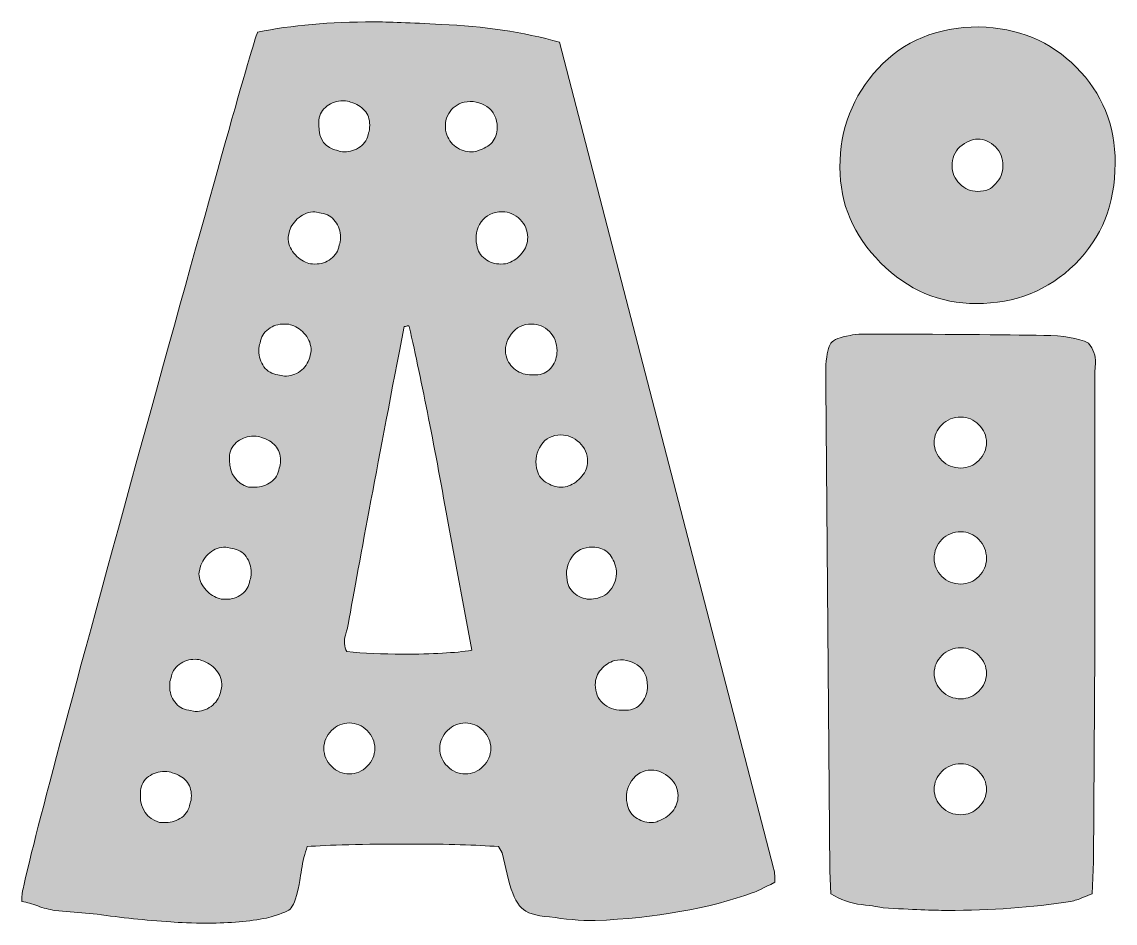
# Model space of a CAD drawing. Header units: inches. Extents: x 111 to 968, y -1008 to -73.
# Drawn here: x 478 to 735.3, y -1000.1 to -788.1 of the extents above; entities that cross this region are included whole.
import ezdxf

# ---------------------------------------------------------------- set-up
doc = ezdxf.new("R2010")
doc.units = ezdxf.units.IN
doc.header["$MEASUREMENT"] = 0
doc.layers.add('Layer 1', color=7, linetype='Continuous')

# ---------------------------------------------------------------- blocks, each defined once
blk = doc.blocks.new('block 2')
at = {"layer": 'Layer 1', "true_color": 0xffffff}
h = blk.add_hatch(color=7, dxfattribs=at)
h.dxf.hatch_style = 2
edge = h.paths.add_edge_path()
edge.add_spline(control_points=[(604.52, -792.91), (595.92, -790.51), (586.62, -789.11), (576.63, -788.71), (569.43, -788.31), (564.13, -788.11), (560.73, -788.11), (550.54, -788.11), (541.44, -788.91), (533.44, -790.51), (532.24, -793.51), (523.29, -825.25), (506.6, -885.73), (489.91, -946.21), (480.46, -981.65), (478.26, -992.04), (478.06, -992.64), (477.96, -993.64), (477.96, -995.04), (479.16, -995.24), (480.41, -995.59), (481.71, -996.09), (483.01, -996.59), (484.36, -996.94), (485.76, -997.14), (485.76, -997.14), (495.66, -998.04), (495.66, -998.04), (501.25, -998.84), (507.05, -999.44), (513.05, -999.84), (515.05, -1000.04), (517.95, -1000.14), (521.75, -1000.14), (526.94, -1000.14), (531.54, -999.74), (535.54, -998.94), (538.54, -998.14), (540.39, -997.44), (541.09, -996.84), (541.79, -996.24), (542.44, -994.54), (543.04, -991.74), (543.24, -990.94), (543.49, -989.54), (543.79, -987.54), (544.09, -985.55), (544.54, -983.75), (545.14, -982.14), (549.94, -981.75), (558.13, -981.54), (569.73, -981.54), (578.13, -981.54), (584.92, -981.75), (590.13, -982.14), (590.13, -982.14), (591.02, -983.64), (591.02, -983.64), (591.02, -983.64), (592.52, -989.94), (592.52, -989.94), (593.32, -993.14), (594.32, -995.34), (595.52, -996.54), (596.72, -997.74), (598.92, -998.44), (602.12, -998.64), (605.72, -999.24), (609.32, -999.54), (612.92, -999.54), (627.11, -998.94), (639.51, -996.74), (650.11, -992.94), (650.7, -992.74), (652.4, -991.94), (655.2, -990.54), (655.2, -988.94), (655.1, -987.84), (654.9, -987.24), (654.9, -987.24), (604.52, -792.91), (604.52, -792.91)], knot_values=[0, 0, 0, 0, 1, 1, 1, 2, 2, 2, 3, 3, 3, 4, 4, 4, 5, 5, 5, 6, 6, 6, 7, 7, 7, 8, 8, 8, 9, 9, 9, 10, 10, 10, 11, 11, 11, 12, 12, 12, 13, 13, 13, 14, 14, 14, 15, 15, 15, 16, 16, 16, 17, 17, 17, 18, 18, 18, 19, 19, 19, 20, 20, 20, 21, 21, 21, 22, 22, 22, 23, 23, 23, 24, 24, 24, 25, 25, 25, 26, 26, 26, 27, 27, 27, 27], degree=3, periodic=1)
edge = h.paths.add_edge_path()
edge.add_spline(control_points=[(578.43, -809.7), (579.23, -808.31), (580.43, -807.41), (582.03, -807), (584.02, -806.6), (585.82, -806.96), (587.43, -808.05), (589.02, -809.15), (589.83, -810.8), (589.83, -813), (589.83, -814.4), (589.42, -815.55), (588.63, -816.45), (587.82, -817.35), (586.72, -818), (585.33, -818.4), (584.92, -818.6), (584.43, -818.7), (583.83, -818.7), (582.43, -818.7), (581.17, -818.3), (580.08, -817.5), (578.98, -816.7), (578.23, -815.6), (577.83, -814.2), (577.43, -812.6), (577.63, -811.1), (578.43, -809.7)], knot_values=[0, 0, 0, 0, 1, 1, 1, 2, 2, 2, 3, 3, 3, 4, 4, 4, 5, 5, 5, 6, 6, 6, 7, 7, 7, 8, 8, 8, 9, 9, 9, 9], degree=3, periodic=1)
edge = h.paths.add_edge_path()
edge.add_spline(control_points=[(547.84, -811.2), (548.04, -809.81), (548.69, -808.7), (549.79, -807.9), (550.88, -807.11), (552.14, -806.7), (553.54, -806.7), (554.33, -806.7), (554.93, -806.81), (555.34, -807), (556.73, -807.41), (557.83, -808.05), (558.64, -808.95), (559.43, -809.85), (559.83, -811), (559.83, -812.4), (559.83, -813.2), (559.73, -813.8), (559.54, -814.2), (559.33, -815.6), (558.68, -816.7), (557.59, -817.5), (556.48, -818.3), (555.23, -818.7), (553.84, -818.7), (553.24, -818.7), (552.74, -818.6), (552.34, -818.4), (549.34, -817.8), (547.84, -815.8), (547.84, -812.4), (547.84, -812.4), (547.84, -811.2), (547.84, -811.2)], knot_values=[0, 0, 0, 0, 1, 1, 1, 2, 2, 2, 3, 3, 3, 4, 4, 4, 5, 5, 5, 6, 6, 6, 7, 7, 7, 8, 8, 8, 9, 9, 9, 10, 10, 10, 11, 11, 11, 11], degree=3, periodic=1)
edge = h.paths.add_edge_path()
edge.add_spline(control_points=[(517.55, -971.95), (517.35, -973.35), (516.7, -974.45), (515.6, -975.25), (514.5, -976.05), (513.25, -976.45), (511.85, -976.45), (511.85, -976.45), (510.35, -976.45), (510.35, -976.45), (507.35, -975.45), (505.85, -973.35), (505.85, -970.15), (505.85, -970.15), (505.85, -968.95), (505.85, -968.95), (506.05, -967.55), (506.7, -966.45), (507.8, -965.65), (508.9, -964.85), (510.15, -964.45), (511.55, -964.45), (512.35, -964.45), (512.95, -964.55), (513.35, -964.75), (514.75, -965.15), (515.85, -965.8), (516.65, -966.7), (517.45, -967.6), (517.85, -968.75), (517.85, -970.15), (517.85, -970.95), (517.75, -971.55), (517.55, -971.95)], knot_values=[0, 0, 0, 0, 1, 1, 1, 2, 2, 2, 3, 3, 3, 4, 4, 4, 5, 5, 5, 6, 6, 6, 7, 7, 7, 8, 8, 8, 9, 9, 9, 10, 10, 10, 11, 11, 11, 11], degree=3, periodic=1)
edge = h.paths.add_edge_path()
edge.add_spline(control_points=[(524.75, -945.86), (524.34, -947.26), (523.59, -948.36), (522.5, -949.16), (521.4, -949.96), (520.15, -950.36), (518.75, -950.36), (518.75, -950.36), (517.25, -950.06), (517.25, -950.06), (515.85, -949.86), (514.75, -949.21), (513.95, -948.11), (513.15, -947.01), (512.75, -945.76), (512.75, -944.36), (512.75, -943.56), (512.85, -942.96), (513.05, -942.56), (513.25, -941.16), (513.9, -940.06), (515, -939.26), (516.1, -938.46), (517.35, -938.06), (518.75, -938.06), (519.35, -938.06), (519.85, -938.16), (520.25, -938.36), (521.64, -938.76), (522.8, -939.51), (523.7, -940.61), (524.6, -941.71), (525.05, -942.96), (525.05, -944.36), (525.05, -944.36), (524.75, -945.86), (524.75, -945.86)], knot_values=[0, 0, 0, 0, 1, 1, 1, 2, 2, 2, 3, 3, 3, 4, 4, 4, 5, 5, 5, 6, 6, 6, 7, 7, 7, 8, 8, 8, 9, 9, 9, 10, 10, 10, 11, 11, 11, 12, 12, 12, 12], degree=3, periodic=1)
edge = h.paths.add_edge_path()
edge.add_spline(control_points=[(531.64, -919.47), (531.44, -920.87), (530.79, -921.97), (529.7, -922.76), (528.59, -923.57), (527.34, -923.96), (525.95, -923.96), (525.14, -923.96), (524.55, -923.87), (524.15, -923.66), (522.95, -923.27), (521.9, -922.52), (521, -921.41), (520.1, -920.32), (519.65, -919.17), (519.65, -917.97), (519.65, -917.97), (519.95, -916.47), (519.95, -916.47), (520.35, -915.07), (521.1, -913.92), (522.2, -913.02), (523.29, -912.12), (524.55, -911.67), (525.95, -911.67), (525.95, -911.67), (527.45, -911.97), (527.45, -911.97), (528.84, -912.17), (529.94, -912.82), (530.75, -913.92), (531.54, -915.02), (531.94, -916.27), (531.94, -917.67), (531.94, -918.47), (531.84, -919.07), (531.64, -919.47)], knot_values=[0, 0, 0, 0, 1, 1, 1, 2, 2, 2, 3, 3, 3, 4, 4, 4, 5, 5, 5, 6, 6, 6, 7, 7, 7, 8, 8, 8, 9, 9, 9, 10, 10, 10, 11, 11, 11, 12, 12, 12, 12], degree=3, periodic=1)
edge = h.paths.add_edge_path()
edge.add_spline(control_points=[(538.54, -893.07), (538.34, -894.48), (537.69, -895.58), (536.59, -896.37), (535.49, -897.17), (534.24, -897.57), (532.84, -897.57), (532.84, -897.57), (531.34, -897.57), (531.34, -897.57), (528.35, -896.57), (526.85, -894.48), (526.85, -891.27), (526.85, -891.27), (526.85, -890.08), (526.85, -890.08), (527.04, -888.68), (527.69, -887.58), (528.8, -886.78), (529.89, -885.98), (531.14, -885.58), (532.54, -885.58), (533.34, -885.58), (533.94, -885.68), (534.34, -885.88), (535.74, -886.28), (536.84, -886.93), (537.64, -887.83), (538.44, -888.73), (538.84, -889.88), (538.84, -891.27), (538.84, -892.08), (538.74, -892.68), (538.54, -893.07)], knot_values=[0, 0, 0, 0, 1, 1, 1, 2, 2, 2, 3, 3, 3, 4, 4, 4, 5, 5, 5, 6, 6, 6, 7, 7, 7, 8, 8, 8, 9, 9, 9, 10, 10, 10, 11, 11, 11, 11], degree=3, periodic=1)
edge = h.paths.add_edge_path()
edge.add_spline(control_points=[(545.74, -866.98), (545.34, -868.38), (544.59, -869.49), (543.49, -870.28), (542.39, -871.08), (541.14, -871.48), (539.74, -871.48), (539.74, -871.48), (538.24, -871.18), (538.24, -871.18), (536.84, -870.98), (535.74, -870.33), (534.94, -869.23), (534.14, -868.14), (533.74, -866.88), (533.74, -865.48), (533.74, -864.69), (533.84, -864.09), (534.04, -863.68), (534.24, -862.29), (534.89, -861.19), (535.99, -860.38), (537.09, -859.59), (538.34, -859.19), (539.74, -859.19), (540.54, -859.19), (541.14, -859.29), (541.54, -859.49), (542.74, -859.89), (543.79, -860.64), (544.69, -861.73), (545.59, -862.84), (546.04, -864.09), (546.04, -865.48), (546.04, -865.48), (545.74, -866.98), (545.74, -866.98)], knot_values=[0, 0, 0, 0, 1, 1, 1, 2, 2, 2, 3, 3, 3, 4, 4, 4, 5, 5, 5, 6, 6, 6, 7, 7, 7, 8, 8, 8, 9, 9, 9, 10, 10, 10, 11, 11, 11, 12, 12, 12, 12], degree=3, periodic=1)
edge = h.paths.add_edge_path()
edge.add_spline(control_points=[(545.14, -844.79), (543.94, -844.39), (542.89, -843.64), (541.99, -842.54), (541.09, -841.44), (540.64, -840.19), (540.64, -838.79), (540.64, -838.79), (540.94, -837.29), (540.94, -837.29), (541.34, -836.09), (542.09, -835.04), (543.19, -834.14), (544.29, -833.24), (545.54, -832.79), (546.94, -832.79), (546.94, -832.79), (548.44, -833.09), (548.44, -833.09), (549.84, -833.3), (550.94, -833.95), (551.74, -835.04), (552.53, -836.14), (552.94, -837.4), (552.94, -838.79), (552.94, -839.59), (552.83, -840.19), (552.64, -840.59), (552.44, -841.99), (551.78, -843.09), (550.69, -843.89), (549.59, -844.69), (548.34, -845.09), (546.94, -845.09), (546.14, -845.09), (545.54, -844.99), (545.14, -844.79)], knot_values=[0, 0, 0, 0, 1, 1, 1, 2, 2, 2, 3, 3, 3, 4, 4, 4, 5, 5, 5, 6, 6, 6, 7, 7, 7, 8, 8, 8, 9, 9, 9, 10, 10, 10, 11, 11, 11, 12, 12, 12, 12], degree=3, periodic=1)
edge = h.paths.add_edge_path()
edge.add_spline(control_points=[(559.24, -963.25), (558.04, -964.45), (556.63, -965.05), (555.04, -965.05), (553.43, -965.05), (552.04, -964.45), (550.84, -963.25), (549.64, -962.05), (549.04, -960.65), (549.04, -959.05), (549.04, -957.45), (549.64, -956.05), (550.84, -954.85), (552.04, -953.65), (553.43, -953.05), (555.04, -953.05), (556.63, -953.05), (558.04, -953.65), (559.24, -954.85), (560.43, -956.05), (561.03, -957.45), (561.03, -959.05), (561.03, -960.65), (560.43, -962.05), (559.24, -963.25)], knot_values=[0, 0, 0, 0, 1, 1, 1, 2, 2, 2, 3, 3, 3, 4, 4, 4, 5, 5, 5, 6, 6, 6, 7, 7, 7, 8, 8, 8, 8], degree=3, periodic=1)
edge = h.paths.add_edge_path()
edge.add_spline(control_points=[(567.63, -936.86), (562.83, -936.86), (558.43, -936.66), (554.44, -936.26), (553.84, -935.06), (553.73, -933.76), (554.14, -932.36), (554.54, -930.96), (554.74, -930.16), (554.74, -929.96), (557.53, -914.37), (561.93, -890.98), (567.93, -859.79), (568.13, -859.79), (568.38, -859.74), (568.68, -859.64), (568.98, -859.54), (569.13, -859.59), (569.13, -859.79), (572.13, -872.98), (575.23, -888.68), (578.43, -906.87), (578.43, -906.87), (583.83, -935.96), (583.83, -935.96), (580.03, -936.56), (574.63, -936.86), (567.63, -936.86)], knot_values=[0, 0, 0, 0, 1, 1, 1, 2, 2, 2, 3, 3, 3, 4, 4, 4, 5, 5, 5, 6, 6, 6, 7, 7, 7, 8, 8, 8, 9, 9, 9, 9], degree=3, periodic=1)
edge = h.paths.add_edge_path()
edge.add_spline(control_points=[(586.53, -963.25), (585.33, -964.45), (583.93, -965.05), (582.33, -965.05), (580.72, -965.05), (579.33, -964.45), (578.13, -963.25), (576.93, -962.05), (576.33, -960.65), (576.33, -959.05), (576.33, -957.45), (576.93, -956.05), (578.13, -954.85), (579.33, -953.65), (580.72, -953.05), (582.33, -953.05), (583.93, -953.05), (585.33, -953.65), (586.53, -954.85), (587.73, -956.05), (588.33, -957.45), (588.33, -959.05), (588.33, -960.65), (587.73, -962.05), (586.53, -963.25)], knot_values=[0, 0, 0, 0, 1, 1, 1, 2, 2, 2, 3, 3, 3, 4, 4, 4, 5, 5, 5, 6, 6, 6, 7, 7, 7, 8, 8, 8, 8], degree=3, periodic=1)
edge = h.paths.add_edge_path()
edge.add_spline(control_points=[(590.73, -845.09), (589.32, -845.09), (588.07, -844.69), (586.98, -843.89), (585.87, -843.09), (585.22, -841.99), (585.03, -840.59), (584.62, -838.6), (584.97, -836.8), (586.08, -835.19), (587.17, -833.6), (588.82, -832.79), (591.02, -832.79), (592.62, -832.79), (594.02, -833.39), (595.22, -834.59), (596.42, -835.79), (597.02, -837.19), (597.02, -838.79), (597.02, -840.19), (596.57, -841.44), (595.67, -842.54), (594.77, -843.64), (593.72, -844.39), (592.52, -844.79), (592.12, -844.99), (591.52, -845.09), (590.73, -845.09)], knot_values=[0, 0, 0, 0, 1, 1, 1, 2, 2, 2, 3, 3, 3, 4, 4, 4, 5, 5, 5, 6, 6, 6, 7, 7, 7, 8, 8, 8, 9, 9, 9, 9], degree=3, periodic=1)
edge = h.paths.add_edge_path()
edge.add_spline(control_points=[(594.17, -869.98), (593.07, -869.19), (592.32, -868.08), (591.92, -866.68), (591.52, -864.88), (591.92, -863.19), (593.12, -861.58), (594.32, -859.99), (595.92, -859.19), (597.92, -859.19), (599.52, -859.19), (600.92, -859.79), (602.12, -860.98), (603.32, -862.18), (603.92, -863.68), (603.92, -865.48), (603.92, -866.88), (603.52, -868.14), (602.72, -869.23), (601.92, -870.33), (600.82, -870.98), (599.42, -871.18), (599.42, -871.18), (597.92, -871.18), (597.92, -871.18), (596.52, -871.18), (595.27, -870.78), (594.17, -869.98)], knot_values=[0, 0, 0, 0, 1, 1, 1, 2, 2, 2, 3, 3, 3, 4, 4, 4, 5, 5, 5, 6, 6, 6, 7, 7, 7, 8, 8, 8, 9, 9, 9, 9], degree=3, periodic=1)
edge = h.paths.add_edge_path()
edge.add_spline(control_points=[(601.22, -896.37), (600.02, -895.58), (599.32, -894.48), (599.12, -893.07), (598.72, -891.08), (599.07, -889.28), (600.17, -887.68), (601.27, -886.08), (602.82, -885.28), (604.82, -885.28), (606.42, -885.28), (607.87, -885.88), (609.17, -887.08), (610.47, -888.28), (611.12, -889.78), (611.12, -891.57), (611.12, -892.77), (610.67, -893.93), (609.77, -895.02), (608.87, -896.12), (607.82, -896.87), (606.62, -897.27), (606.22, -897.47), (605.62, -897.57), (604.82, -897.57), (603.62, -897.57), (602.42, -897.17), (601.22, -896.37)], knot_values=[0, 0, 0, 0, 1, 1, 1, 2, 2, 2, 3, 3, 3, 4, 4, 4, 5, 5, 5, 6, 6, 6, 7, 7, 7, 8, 8, 8, 9, 9, 9, 9], degree=3, periodic=1)
edge = h.paths.add_edge_path()
edge.add_spline(control_points=[(612.02, -923.96), (610.62, -923.96), (609.37, -923.57), (608.27, -922.76), (607.17, -921.97), (606.52, -920.87), (606.32, -919.47), (605.92, -917.47), (606.27, -915.67), (607.37, -914.07), (608.47, -912.47), (610.12, -911.67), (612.32, -911.67), (613.71, -911.67), (614.87, -912.07), (615.77, -912.87), (616.67, -913.67), (617.31, -914.77), (617.72, -916.17), (618.11, -917.77), (617.91, -919.32), (617.12, -920.81), (616.31, -922.31), (615.12, -923.27), (613.52, -923.66), (613.52, -923.66), (612.02, -923.96), (612.02, -923.96)], knot_values=[0, 0, 0, 0, 1, 1, 1, 2, 2, 2, 3, 3, 3, 4, 4, 4, 5, 5, 5, 6, 6, 6, 7, 7, 7, 8, 8, 8, 9, 9, 9, 9], degree=3, periodic=1)
edge = h.paths.add_edge_path()
edge.add_spline(control_points=[(614.72, -948.41), (613.52, -947.31), (612.92, -945.86), (612.92, -944.06), (612.92, -942.66), (613.37, -941.46), (614.27, -940.46), (615.17, -939.46), (616.22, -938.76), (617.42, -938.36), (619.41, -937.96), (621.21, -938.31), (622.81, -939.41), (624.41, -940.51), (625.21, -942.16), (625.21, -944.36), (625.21, -945.76), (624.81, -947.01), (624.01, -948.11), (623.21, -949.21), (622.11, -949.86), (620.71, -950.06), (620.71, -950.06), (619.21, -950.06), (619.21, -950.06), (617.42, -950.06), (615.92, -949.51), (614.72, -948.41)], knot_values=[0, 0, 0, 0, 1, 1, 1, 2, 2, 2, 3, 3, 3, 4, 4, 4, 5, 5, 5, 6, 6, 6, 7, 7, 7, 8, 8, 8, 9, 9, 9, 9], degree=3, periodic=1)
edge = h.paths.add_edge_path()
edge.add_spline(control_points=[(631.06, -973.9), (630.16, -975), (629.01, -975.75), (627.61, -976.15), (627.41, -976.35), (626.91, -976.45), (626.11, -976.45), (624.71, -976.45), (623.46, -976.05), (622.36, -975.25), (621.26, -974.45), (620.61, -973.35), (620.41, -971.95), (620.01, -970.15), (620.36, -968.4), (621.46, -966.7), (622.56, -965), (624.11, -964.15), (626.11, -964.15), (627.71, -964.15), (629.16, -964.75), (630.46, -965.95), (631.76, -967.15), (632.41, -968.55), (632.41, -970.15), (632.41, -971.55), (631.96, -972.8), (631.06, -973.9)], knot_values=[0, 0, 0, 0, 1, 1, 1, 2, 2, 2, 3, 3, 3, 4, 4, 4, 5, 5, 5, 6, 6, 6, 7, 7, 7, 8, 8, 8, 9, 9, 9, 9], degree=3, periodic=1)
h = blk.add_hatch(color=7, dxfattribs=at)
h.dxf.hatch_style = 2
edge = h.paths.add_edge_path()
edge.add_spline(control_points=[(703.19, -789.31), (693.39, -789.31), (685.49, -792.56), (679.49, -799.06), (673.5, -805.55), (670.5, -813.3), (670.5, -822.3), (670.5, -830.9), (673.69, -838.39), (680.09, -844.79), (686.49, -851.19), (693.99, -854.39), (702.59, -854.39), (711.78, -854.39), (719.53, -851.29), (725.83, -845.09), (732.13, -838.9), (735.28, -831), (735.28, -821.4), (735.28, -812.4), (732.22, -804.86), (726.13, -798.76), (720.03, -792.66), (712.38, -789.51), (703.19, -789.31)], knot_values=[0, 0, 0, 0, 1, 1, 1, 2, 2, 2, 3, 3, 3, 4, 4, 4, 5, 5, 5, 6, 6, 6, 7, 7, 7, 8, 8, 8, 8], degree=3, periodic=1)
edge = h.paths.add_edge_path()
edge.add_spline(control_points=[(707.09, -826.2), (706.28, -827.4), (704.88, -828), (702.89, -828), (701.28, -828), (699.89, -827.4), (698.69, -826.2), (697.49, -825), (696.89, -823.6), (696.89, -822), (696.89, -820.2), (697.49, -818.7), (698.69, -817.5), (700.29, -816.3), (701.69, -815.7), (702.89, -815.7), (704.48, -815.7), (705.89, -816.3), (707.09, -817.5), (708.28, -818.7), (708.88, -820.2), (708.88, -822), (708.88, -823.6), (708.28, -825), (707.09, -826.2)], knot_values=[0, 0, 0, 0, 1, 1, 1, 2, 2, 2, 3, 3, 3, 4, 4, 4, 5, 5, 5, 6, 6, 6, 7, 7, 7, 8, 8, 8, 8], degree=3, periodic=1)
h = blk.add_hatch(color=7, dxfattribs=at)
h.dxf.hatch_style = 2
edge = h.paths.add_edge_path()
edge.add_spline(control_points=[(718.48, -861.88), (709.08, -861.69), (694.89, -861.58), (675.9, -861.58), (674.49, -861.58), (673.5, -861.69), (672.9, -861.88), (670.5, -862.29), (669, -862.89), (668.4, -863.68), (667.8, -864.49), (667.4, -866.19), (667.2, -868.78), (667.2, -868.78), (667.2, -873.58), (667.2, -873.58), (667.2, -873.58), (668.1, -987.84), (668.1, -987.84), (668.1, -987.84), (668.4, -993.24), (668.4, -993.24), (670.6, -994.64), (672.99, -995.49), (675.6, -995.79), (678.19, -996.09), (679.89, -996.34), (680.69, -996.54), (687.49, -996.94), (692.49, -997.14), (695.69, -997.14), (706.08, -997.14), (715.78, -996.44), (724.78, -995.04), (725.78, -994.84), (726.73, -994.54), (727.63, -994.14), (728.53, -993.74), (729.28, -993.44), (729.88, -993.24), (729.88, -993.24), (730.18, -985.74), (730.18, -985.74), (730.18, -985.74), (730.48, -935.96), (730.48, -935.96), (730.48, -935.96), (730.48, -871.48), (730.48, -871.48), (730.48, -871.08), (730.52, -870.03), (730.63, -868.33), (730.73, -866.64), (730.18, -865.09), (728.98, -863.68), (726.58, -862.48), (723.08, -861.88), (718.48, -861.88)], knot_values=[0, 0, 0, 0, 1, 1, 1, 2, 2, 2, 3, 3, 3, 4, 4, 4, 5, 5, 5, 6, 6, 6, 7, 7, 7, 8, 8, 8, 9, 9, 9, 10, 10, 10, 11, 11, 11, 12, 12, 12, 13, 13, 13, 14, 14, 14, 15, 15, 15, 16, 16, 16, 17, 17, 17, 18, 18, 18, 19, 19, 19, 19], degree=3, periodic=1)
edge = h.paths.add_edge_path()
edge.add_spline(control_points=[(703.19, -972.85), (701.99, -974.05), (700.59, -974.65), (698.99, -974.65), (697.19, -974.65), (695.69, -974.05), (694.49, -972.85), (693.29, -971.65), (692.69, -970.25), (692.69, -968.65), (692.69, -967.05), (693.29, -965.65), (694.49, -964.45), (695.69, -963.25), (697.19, -962.65), (698.99, -962.65), (700.59, -962.65), (701.99, -963.25), (703.19, -964.45), (704.39, -965.65), (704.99, -967.05), (704.99, -968.65), (704.99, -970.25), (704.39, -971.65), (703.19, -972.85)], knot_values=[0, 0, 0, 0, 1, 1, 1, 2, 2, 2, 3, 3, 3, 4, 4, 4, 5, 5, 5, 6, 6, 6, 7, 7, 7, 8, 8, 8, 8], degree=3, periodic=1)
edge = h.paths.add_edge_path()
edge.add_spline(control_points=[(703.19, -945.56), (701.99, -946.76), (700.59, -947.36), (698.99, -947.36), (697.19, -947.36), (695.69, -946.76), (694.49, -945.56), (693.29, -944.36), (692.69, -942.96), (692.69, -941.36), (692.69, -939.76), (693.29, -938.36), (694.49, -937.16), (695.69, -935.96), (697.19, -935.36), (698.99, -935.36), (700.59, -935.36), (701.99, -935.96), (703.19, -937.16), (704.39, -938.36), (704.99, -939.76), (704.99, -941.36), (704.99, -942.96), (704.39, -944.36), (703.19, -945.56)], knot_values=[0, 0, 0, 0, 1, 1, 1, 2, 2, 2, 3, 3, 3, 4, 4, 4, 5, 5, 5, 6, 6, 6, 7, 7, 7, 8, 8, 8, 8], degree=3, periodic=1)
edge = h.paths.add_edge_path()
edge.add_spline(control_points=[(703.19, -918.57), (701.99, -919.76), (700.59, -920.36), (698.99, -920.36), (697.19, -920.36), (695.69, -919.76), (694.49, -918.57), (693.29, -917.37), (692.69, -915.97), (692.69, -914.37), (692.69, -912.57), (693.29, -911.07), (694.49, -909.87), (695.69, -908.67), (697.19, -908.07), (698.99, -908.07), (700.59, -908.07), (701.99, -908.67), (703.19, -909.87), (704.39, -911.07), (704.99, -912.57), (704.99, -914.37), (704.99, -915.97), (704.39, -917.37), (703.19, -918.57)], knot_values=[0, 0, 0, 0, 1, 1, 1, 2, 2, 2, 3, 3, 3, 4, 4, 4, 5, 5, 5, 6, 6, 6, 7, 7, 7, 8, 8, 8, 8], degree=3, periodic=1)
edge = h.paths.add_edge_path()
edge.add_spline(control_points=[(703.19, -891.27), (701.99, -892.47), (700.59, -893.07), (698.99, -893.07), (697.19, -893.07), (695.69, -892.47), (694.49, -891.27), (693.29, -890.08), (692.69, -888.68), (692.69, -887.08), (692.69, -885.48), (693.29, -884.08), (694.49, -882.88), (695.69, -881.68), (697.19, -881.08), (698.99, -881.08), (700.59, -881.08), (701.99, -881.68), (703.19, -882.88), (704.39, -884.08), (704.99, -885.48), (704.99, -887.08), (704.99, -888.68), (704.39, -890.08), (703.19, -891.27)], knot_values=[0, 0, 0, 0, 1, 1, 1, 2, 2, 2, 3, 3, 3, 4, 4, 4, 5, 5, 5, 6, 6, 6, 7, 7, 7, 8, 8, 8, 8], degree=3, periodic=1)
at = {"layer": 'Layer 1', "lineweight": 0}
for points, knots in [([(604.52, -792.91), (595.92, -790.51), (586.62, -789.11), (576.63, -788.71), (569.43, -788.31), (564.13, -788.11), (560.73, -788.11), (550.54, -788.11), (541.44, -788.91), (533.44, -790.51), (532.24, -793.51), (523.29, -825.25), (506.6, -885.73), (489.91, -946.21), (480.46, -981.65), (478.26, -992.04), (478.06, -992.64), (477.96, -993.64), (477.96, -995.04), (479.16, -995.24), (480.41, -995.59), (481.71, -996.09), (483.01, -996.59), (484.36, -996.94), (485.76, -997.14), (485.76, -997.14), (495.66, -998.04), (495.66, -998.04), (501.25, -998.84), (507.05, -999.44), (513.05, -999.84), (515.05, -1000.04), (517.95, -1000.14), (521.75, -1000.14), (526.94, -1000.14), (531.54, -999.74), (535.54, -998.94), (538.54, -998.14), (540.39, -997.44), (541.09, -996.84), (541.79, -996.24), (542.44, -994.54), (543.04, -991.74), (543.24, -990.94), (543.49, -989.54), (543.79, -987.54), (544.09, -985.55), (544.54, -983.75), (545.14, -982.14), (549.94, -981.75), (558.13, -981.54), (569.73, -981.54), (578.13, -981.54), (584.92, -981.75), (590.13, -982.14), (590.13, -982.14), (591.02, -983.64), (591.02, -983.64), (591.02, -983.64), (592.52, -989.94), (592.52, -989.94), (593.32, -993.14), (594.32, -995.34), (595.52, -996.54), (596.72, -997.74), (598.92, -998.44), (602.12, -998.64), (605.72, -999.24), (609.32, -999.54), (612.92, -999.54), (627.11, -998.94), (639.51, -996.74), (650.11, -992.94), (650.7, -992.74), (652.4, -991.94), (655.2, -990.54), (655.2, -988.94), (655.1, -987.84), (654.9, -987.24), (654.9, -987.24), (604.52, -792.91), (604.52, -792.91)], [0, 0, 0, 0, 1, 1, 1, 2, 2, 2, 3, 3, 3, 4, 4, 4, 5, 5, 5, 6, 6, 6, 7, 7, 7, 8, 8, 8, 9, 9, 9, 10, 10, 10, 11, 11, 11, 12, 12, 12, 13, 13, 13, 14, 14, 14, 15, 15, 15, 16, 16, 16, 17, 17, 17, 18, 18, 18, 19, 19, 19, 20, 20, 20, 21, 21, 21, 22, 22, 22, 23, 23, 23, 24, 24, 24, 25, 25, 25, 26, 26, 26, 27, 27, 27, 27]), ([(703.19, -789.31), (693.39, -789.31), (685.49, -792.56), (679.49, -799.06), (673.5, -805.55), (670.5, -813.3), (670.5, -822.3), (670.5, -830.9), (673.69, -838.39), (680.09, -844.79), (686.49, -851.19), (693.99, -854.39), (702.59, -854.39), (711.78, -854.39), (719.53, -851.29), (725.83, -845.09), (732.13, -838.9), (735.28, -831), (735.28, -821.4), (735.28, -812.4), (732.22, -804.86), (726.13, -798.76), (720.03, -792.66), (712.38, -789.51), (703.19, -789.31)], [0, 0, 0, 0, 1, 1, 1, 2, 2, 2, 3, 3, 3, 4, 4, 4, 5, 5, 5, 6, 6, 6, 7, 7, 7, 8, 8, 8, 8]), ([(547.84, -811.2), (548.04, -809.81), (548.69, -808.7), (549.79, -807.9), (550.88, -807.11), (552.14, -806.7), (553.54, -806.7), (554.33, -806.7), (554.93, -806.81), (555.34, -807), (556.73, -807.41), (557.83, -808.05), (558.64, -808.95), (559.43, -809.85), (559.83, -811), (559.83, -812.4), (559.83, -813.2), (559.73, -813.8), (559.54, -814.2), (559.33, -815.6), (558.68, -816.7), (557.59, -817.5), (556.48, -818.3), (555.23, -818.7), (553.84, -818.7), (553.24, -818.7), (552.74, -818.6), (552.34, -818.4), (549.34, -817.8), (547.84, -815.8), (547.84, -812.4), (547.84, -812.4), (547.84, -811.2), (547.84, -811.2)], [0, 0, 0, 0, 1, 1, 1, 2, 2, 2, 3, 3, 3, 4, 4, 4, 5, 5, 5, 6, 6, 6, 7, 7, 7, 8, 8, 8, 9, 9, 9, 10, 10, 10, 11, 11, 11, 11]), ([(578.43, -809.7), (579.23, -808.31), (580.43, -807.41), (582.03, -807), (584.02, -806.6), (585.82, -806.96), (587.43, -808.05), (589.02, -809.15), (589.83, -810.8), (589.83, -813), (589.83, -814.4), (589.42, -815.55), (588.63, -816.45), (587.82, -817.35), (586.72, -818), (585.33, -818.4), (584.92, -818.6), (584.43, -818.7), (583.83, -818.7), (582.43, -818.7), (581.17, -818.3), (580.08, -817.5), (578.98, -816.7), (578.23, -815.6), (577.83, -814.2), (577.43, -812.6), (577.63, -811.1), (578.43, -809.7)], [0, 0, 0, 0, 1, 1, 1, 2, 2, 2, 3, 3, 3, 4, 4, 4, 5, 5, 5, 6, 6, 6, 7, 7, 7, 8, 8, 8, 9, 9, 9, 9]), ([(707.09, -826.2), (706.28, -827.4), (704.88, -828), (702.89, -828), (701.28, -828), (699.89, -827.4), (698.69, -826.2), (697.49, -825), (696.89, -823.6), (696.89, -822), (696.89, -820.2), (697.49, -818.7), (698.69, -817.5), (700.29, -816.3), (701.69, -815.7), (702.89, -815.7), (704.48, -815.7), (705.89, -816.3), (707.09, -817.5), (708.28, -818.7), (708.88, -820.2), (708.88, -822), (708.88, -823.6), (708.28, -825), (707.09, -826.2)], [0, 0, 0, 0, 1, 1, 1, 2, 2, 2, 3, 3, 3, 4, 4, 4, 5, 5, 5, 6, 6, 6, 7, 7, 7, 8, 8, 8, 8]), ([(545.14, -844.79), (543.94, -844.39), (542.89, -843.64), (541.99, -842.54), (541.09, -841.44), (540.64, -840.19), (540.64, -838.79), (540.64, -838.79), (540.94, -837.29), (540.94, -837.29), (541.34, -836.09), (542.09, -835.04), (543.19, -834.14), (544.29, -833.24), (545.54, -832.79), (546.94, -832.79), (546.94, -832.79), (548.44, -833.09), (548.44, -833.09), (549.84, -833.3), (550.94, -833.95), (551.74, -835.04), (552.53, -836.14), (552.94, -837.4), (552.94, -838.79), (552.94, -839.59), (552.83, -840.19), (552.64, -840.59), (552.44, -841.99), (551.78, -843.09), (550.69, -843.89), (549.59, -844.69), (548.34, -845.09), (546.94, -845.09), (546.14, -845.09), (545.54, -844.99), (545.14, -844.79)], [0, 0, 0, 0, 1, 1, 1, 2, 2, 2, 3, 3, 3, 4, 4, 4, 5, 5, 5, 6, 6, 6, 7, 7, 7, 8, 8, 8, 9, 9, 9, 10, 10, 10, 11, 11, 11, 12, 12, 12, 12]), ([(590.73, -845.09), (589.32, -845.09), (588.07, -844.69), (586.98, -843.89), (585.87, -843.09), (585.22, -841.99), (585.03, -840.59), (584.62, -838.6), (584.97, -836.8), (586.08, -835.19), (587.17, -833.6), (588.82, -832.79), (591.02, -832.79), (592.62, -832.79), (594.02, -833.39), (595.22, -834.59), (596.42, -835.79), (597.02, -837.19), (597.02, -838.79), (597.02, -840.19), (596.57, -841.44), (595.67, -842.54), (594.77, -843.64), (593.72, -844.39), (592.52, -844.79), (592.12, -844.99), (591.52, -845.09), (590.73, -845.09)], [0, 0, 0, 0, 1, 1, 1, 2, 2, 2, 3, 3, 3, 4, 4, 4, 5, 5, 5, 6, 6, 6, 7, 7, 7, 8, 8, 8, 9, 9, 9, 9]), ([(545.74, -866.98), (545.34, -868.38), (544.59, -869.49), (543.49, -870.28), (542.39, -871.08), (541.14, -871.48), (539.74, -871.48), (539.74, -871.48), (538.24, -871.18), (538.24, -871.18), (536.84, -870.98), (535.74, -870.33), (534.94, -869.23), (534.14, -868.14), (533.74, -866.88), (533.74, -865.48), (533.74, -864.69), (533.84, -864.09), (534.04, -863.68), (534.24, -862.29), (534.89, -861.19), (535.99, -860.38), (537.09, -859.59), (538.34, -859.19), (539.74, -859.19), (540.54, -859.19), (541.14, -859.29), (541.54, -859.49), (542.74, -859.89), (543.79, -860.64), (544.69, -861.73), (545.59, -862.84), (546.04, -864.09), (546.04, -865.48), (546.04, -865.48), (545.74, -866.98), (545.74, -866.98)], [0, 0, 0, 0, 1, 1, 1, 2, 2, 2, 3, 3, 3, 4, 4, 4, 5, 5, 5, 6, 6, 6, 7, 7, 7, 8, 8, 8, 9, 9, 9, 10, 10, 10, 11, 11, 11, 12, 12, 12, 12]), ([(594.17, -869.98), (593.07, -869.19), (592.32, -868.08), (591.92, -866.68), (591.52, -864.88), (591.92, -863.19), (593.12, -861.58), (594.32, -859.99), (595.92, -859.19), (597.92, -859.19), (599.52, -859.19), (600.92, -859.79), (602.12, -860.98), (603.32, -862.18), (603.92, -863.68), (603.92, -865.48), (603.92, -866.88), (603.52, -868.14), (602.72, -869.23), (601.92, -870.33), (600.82, -870.98), (599.42, -871.18), (599.42, -871.18), (597.92, -871.18), (597.92, -871.18), (596.52, -871.18), (595.27, -870.78), (594.17, -869.98)], [0, 0, 0, 0, 1, 1, 1, 2, 2, 2, 3, 3, 3, 4, 4, 4, 5, 5, 5, 6, 6, 6, 7, 7, 7, 8, 8, 8, 9, 9, 9, 9]), ([(567.63, -936.86), (562.83, -936.86), (558.43, -936.66), (554.44, -936.26), (553.84, -935.06), (553.73, -933.76), (554.14, -932.36), (554.54, -930.96), (554.74, -930.16), (554.74, -929.96), (557.53, -914.37), (561.93, -890.98), (567.93, -859.79), (568.13, -859.79), (568.38, -859.74), (568.68, -859.64), (568.98, -859.54), (569.13, -859.59), (569.13, -859.79), (572.13, -872.98), (575.23, -888.68), (578.43, -906.87), (578.43, -906.87), (583.83, -935.96), (583.83, -935.96), (580.03, -936.56), (574.63, -936.86), (567.63, -936.86)], [0, 0, 0, 0, 1, 1, 1, 2, 2, 2, 3, 3, 3, 4, 4, 4, 5, 5, 5, 6, 6, 6, 7, 7, 7, 8, 8, 8, 9, 9, 9, 9]), ([(718.48, -861.88), (709.08, -861.69), (694.89, -861.58), (675.9, -861.58), (674.49, -861.58), (673.5, -861.69), (672.9, -861.88), (670.5, -862.29), (669, -862.89), (668.4, -863.68), (667.8, -864.49), (667.4, -866.19), (667.2, -868.78), (667.2, -868.78), (667.2, -873.58), (667.2, -873.58), (667.2, -873.58), (668.1, -987.84), (668.1, -987.84), (668.1, -987.84), (668.4, -993.24), (668.4, -993.24), (670.6, -994.64), (672.99, -995.49), (675.6, -995.79), (678.19, -996.09), (679.89, -996.34), (680.69, -996.54), (687.49, -996.94), (692.49, -997.14), (695.69, -997.14), (706.08, -997.14), (715.78, -996.44), (724.78, -995.04), (725.78, -994.84), (726.73, -994.54), (727.63, -994.14), (728.53, -993.74), (729.28, -993.44), (729.88, -993.24), (729.88, -993.24), (730.18, -985.74), (730.18, -985.74), (730.18, -985.74), (730.48, -935.96), (730.48, -935.96), (730.48, -935.96), (730.48, -871.48), (730.48, -871.48), (730.48, -871.08), (730.52, -870.03), (730.63, -868.33), (730.73, -866.64), (730.18, -865.09), (728.98, -863.68), (726.58, -862.48), (723.08, -861.88), (718.48, -861.88)], [0, 0, 0, 0, 1, 1, 1, 2, 2, 2, 3, 3, 3, 4, 4, 4, 5, 5, 5, 6, 6, 6, 7, 7, 7, 8, 8, 8, 9, 9, 9, 10, 10, 10, 11, 11, 11, 12, 12, 12, 13, 13, 13, 14, 14, 14, 15, 15, 15, 16, 16, 16, 17, 17, 17, 18, 18, 18, 19, 19, 19, 19]), ([(703.19, -891.27), (701.99, -892.47), (700.59, -893.07), (698.99, -893.07), (697.19, -893.07), (695.69, -892.47), (694.49, -891.27), (693.29, -890.08), (692.69, -888.68), (692.69, -887.08), (692.69, -885.48), (693.29, -884.08), (694.49, -882.88), (695.69, -881.68), (697.19, -881.08), (698.99, -881.08), (700.59, -881.08), (701.99, -881.68), (703.19, -882.88), (704.39, -884.08), (704.99, -885.48), (704.99, -887.08), (704.99, -888.68), (704.39, -890.08), (703.19, -891.27)], [0, 0, 0, 0, 1, 1, 1, 2, 2, 2, 3, 3, 3, 4, 4, 4, 5, 5, 5, 6, 6, 6, 7, 7, 7, 8, 8, 8, 8]), ([(538.54, -893.07), (538.34, -894.48), (537.69, -895.58), (536.59, -896.37), (535.49, -897.17), (534.24, -897.57), (532.84, -897.57), (532.84, -897.57), (531.34, -897.57), (531.34, -897.57), (528.35, -896.57), (526.85, -894.48), (526.85, -891.27), (526.85, -891.27), (526.85, -890.08), (526.85, -890.08), (527.04, -888.68), (527.69, -887.58), (528.8, -886.78), (529.89, -885.98), (531.14, -885.58), (532.54, -885.58), (533.34, -885.58), (533.94, -885.68), (534.34, -885.88), (535.74, -886.28), (536.84, -886.93), (537.64, -887.83), (538.44, -888.73), (538.84, -889.88), (538.84, -891.27), (538.84, -892.08), (538.74, -892.68), (538.54, -893.07)], [0, 0, 0, 0, 1, 1, 1, 2, 2, 2, 3, 3, 3, 4, 4, 4, 5, 5, 5, 6, 6, 6, 7, 7, 7, 8, 8, 8, 9, 9, 9, 10, 10, 10, 11, 11, 11, 11]), ([(601.22, -896.37), (600.02, -895.58), (599.32, -894.48), (599.12, -893.07), (598.72, -891.08), (599.07, -889.28), (600.17, -887.68), (601.27, -886.08), (602.82, -885.28), (604.82, -885.28), (606.42, -885.28), (607.87, -885.88), (609.17, -887.08), (610.47, -888.28), (611.12, -889.78), (611.12, -891.57), (611.12, -892.77), (610.67, -893.93), (609.77, -895.02), (608.87, -896.12), (607.82, -896.87), (606.62, -897.27), (606.22, -897.47), (605.62, -897.57), (604.82, -897.57), (603.62, -897.57), (602.42, -897.17), (601.22, -896.37)], [0, 0, 0, 0, 1, 1, 1, 2, 2, 2, 3, 3, 3, 4, 4, 4, 5, 5, 5, 6, 6, 6, 7, 7, 7, 8, 8, 8, 9, 9, 9, 9]), ([(703.19, -918.57), (701.99, -919.76), (700.59, -920.36), (698.99, -920.36), (697.19, -920.36), (695.69, -919.76), (694.49, -918.57), (693.29, -917.37), (692.69, -915.97), (692.69, -914.37), (692.69, -912.57), (693.29, -911.07), (694.49, -909.87), (695.69, -908.67), (697.19, -908.07), (698.99, -908.07), (700.59, -908.07), (701.99, -908.67), (703.19, -909.87), (704.39, -911.07), (704.99, -912.57), (704.99, -914.37), (704.99, -915.97), (704.39, -917.37), (703.19, -918.57)], [0, 0, 0, 0, 1, 1, 1, 2, 2, 2, 3, 3, 3, 4, 4, 4, 5, 5, 5, 6, 6, 6, 7, 7, 7, 8, 8, 8, 8]), ([(531.64, -919.47), (531.44, -920.87), (530.79, -921.97), (529.7, -922.76), (528.59, -923.57), (527.34, -923.96), (525.95, -923.96), (525.14, -923.96), (524.55, -923.87), (524.15, -923.66), (522.95, -923.27), (521.9, -922.52), (521, -921.41), (520.1, -920.32), (519.65, -919.17), (519.65, -917.97), (519.65, -917.97), (519.95, -916.47), (519.95, -916.47), (520.35, -915.07), (521.1, -913.92), (522.2, -913.02), (523.29, -912.12), (524.55, -911.67), (525.95, -911.67), (525.95, -911.67), (527.45, -911.97), (527.45, -911.97), (528.84, -912.17), (529.94, -912.82), (530.75, -913.92), (531.54, -915.02), (531.94, -916.27), (531.94, -917.67), (531.94, -918.47), (531.84, -919.07), (531.64, -919.47)], [0, 0, 0, 0, 1, 1, 1, 2, 2, 2, 3, 3, 3, 4, 4, 4, 5, 5, 5, 6, 6, 6, 7, 7, 7, 8, 8, 8, 9, 9, 9, 10, 10, 10, 11, 11, 11, 12, 12, 12, 12]), ([(612.02, -923.96), (610.62, -923.96), (609.37, -923.57), (608.27, -922.76), (607.17, -921.97), (606.52, -920.87), (606.32, -919.47), (605.92, -917.47), (606.27, -915.67), (607.37, -914.07), (608.47, -912.47), (610.12, -911.67), (612.32, -911.67), (613.71, -911.67), (614.87, -912.07), (615.77, -912.87), (616.67, -913.67), (617.31, -914.77), (617.72, -916.17), (618.11, -917.77), (617.91, -919.32), (617.12, -920.81), (616.31, -922.31), (615.12, -923.27), (613.52, -923.66), (613.52, -923.66), (612.02, -923.96), (612.02, -923.96)], [0, 0, 0, 0, 1, 1, 1, 2, 2, 2, 3, 3, 3, 4, 4, 4, 5, 5, 5, 6, 6, 6, 7, 7, 7, 8, 8, 8, 9, 9, 9, 9]), ([(703.19, -945.56), (701.99, -946.76), (700.59, -947.36), (698.99, -947.36), (697.19, -947.36), (695.69, -946.76), (694.49, -945.56), (693.29, -944.36), (692.69, -942.96), (692.69, -941.36), (692.69, -939.76), (693.29, -938.36), (694.49, -937.16), (695.69, -935.96), (697.19, -935.36), (698.99, -935.36), (700.59, -935.36), (701.99, -935.96), (703.19, -937.16), (704.39, -938.36), (704.99, -939.76), (704.99, -941.36), (704.99, -942.96), (704.39, -944.36), (703.19, -945.56)], [0, 0, 0, 0, 1, 1, 1, 2, 2, 2, 3, 3, 3, 4, 4, 4, 5, 5, 5, 6, 6, 6, 7, 7, 7, 8, 8, 8, 8]), ([(524.75, -945.86), (524.34, -947.26), (523.59, -948.36), (522.5, -949.16), (521.4, -949.96), (520.15, -950.36), (518.75, -950.36), (518.75, -950.36), (517.25, -950.06), (517.25, -950.06), (515.85, -949.86), (514.75, -949.21), (513.95, -948.11), (513.15, -947.01), (512.75, -945.76), (512.75, -944.36), (512.75, -943.56), (512.85, -942.96), (513.05, -942.56), (513.25, -941.16), (513.9, -940.06), (515, -939.26), (516.1, -938.46), (517.35, -938.06), (518.75, -938.06), (519.35, -938.06), (519.85, -938.16), (520.25, -938.36), (521.64, -938.76), (522.8, -939.51), (523.7, -940.61), (524.6, -941.71), (525.05, -942.96), (525.05, -944.36), (525.05, -944.36), (524.75, -945.86), (524.75, -945.86)], [0, 0, 0, 0, 1, 1, 1, 2, 2, 2, 3, 3, 3, 4, 4, 4, 5, 5, 5, 6, 6, 6, 7, 7, 7, 8, 8, 8, 9, 9, 9, 10, 10, 10, 11, 11, 11, 12, 12, 12, 12]), ([(614.72, -948.41), (613.52, -947.31), (612.92, -945.86), (612.92, -944.06), (612.92, -942.66), (613.37, -941.46), (614.27, -940.46), (615.17, -939.46), (616.22, -938.76), (617.42, -938.36), (619.41, -937.96), (621.21, -938.31), (622.81, -939.41), (624.41, -940.51), (625.21, -942.16), (625.21, -944.36), (625.21, -945.76), (624.81, -947.01), (624.01, -948.11), (623.21, -949.21), (622.11, -949.86), (620.71, -950.06), (620.71, -950.06), (619.21, -950.06), (619.21, -950.06), (617.42, -950.06), (615.92, -949.51), (614.72, -948.41)], [0, 0, 0, 0, 1, 1, 1, 2, 2, 2, 3, 3, 3, 4, 4, 4, 5, 5, 5, 6, 6, 6, 7, 7, 7, 8, 8, 8, 9, 9, 9, 9]), ([(559.24, -963.25), (558.04, -964.45), (556.63, -965.05), (555.04, -965.05), (553.43, -965.05), (552.04, -964.45), (550.84, -963.25), (549.64, -962.05), (549.04, -960.65), (549.04, -959.05), (549.04, -957.45), (549.64, -956.05), (550.84, -954.85), (552.04, -953.65), (553.43, -953.05), (555.04, -953.05), (556.63, -953.05), (558.04, -953.65), (559.24, -954.85), (560.43, -956.05), (561.03, -957.45), (561.03, -959.05), (561.03, -960.65), (560.43, -962.05), (559.24, -963.25)], [0, 0, 0, 0, 1, 1, 1, 2, 2, 2, 3, 3, 3, 4, 4, 4, 5, 5, 5, 6, 6, 6, 7, 7, 7, 8, 8, 8, 8]), ([(586.53, -963.25), (585.33, -964.45), (583.93, -965.05), (582.33, -965.05), (580.72, -965.05), (579.33, -964.45), (578.13, -963.25), (576.93, -962.05), (576.33, -960.65), (576.33, -959.05), (576.33, -957.45), (576.93, -956.05), (578.13, -954.85), (579.33, -953.65), (580.72, -953.05), (582.33, -953.05), (583.93, -953.05), (585.33, -953.65), (586.53, -954.85), (587.73, -956.05), (588.33, -957.45), (588.33, -959.05), (588.33, -960.65), (587.73, -962.05), (586.53, -963.25)], [0, 0, 0, 0, 1, 1, 1, 2, 2, 2, 3, 3, 3, 4, 4, 4, 5, 5, 5, 6, 6, 6, 7, 7, 7, 8, 8, 8, 8]), ([(517.55, -971.95), (517.35, -973.35), (516.7, -974.45), (515.6, -975.25), (514.5, -976.05), (513.25, -976.45), (511.85, -976.45), (511.85, -976.45), (510.35, -976.45), (510.35, -976.45), (507.35, -975.45), (505.85, -973.35), (505.85, -970.15), (505.85, -970.15), (505.85, -968.95), (505.85, -968.95), (506.05, -967.55), (506.7, -966.45), (507.8, -965.65), (508.9, -964.85), (510.15, -964.45), (511.55, -964.45), (512.35, -964.45), (512.95, -964.55), (513.35, -964.75), (514.75, -965.15), (515.85, -965.8), (516.65, -966.7), (517.45, -967.6), (517.85, -968.75), (517.85, -970.15), (517.85, -970.95), (517.75, -971.55), (517.55, -971.95)], [0, 0, 0, 0, 1, 1, 1, 2, 2, 2, 3, 3, 3, 4, 4, 4, 5, 5, 5, 6, 6, 6, 7, 7, 7, 8, 8, 8, 9, 9, 9, 10, 10, 10, 11, 11, 11, 11]), ([(631.06, -973.9), (630.16, -975), (629.01, -975.75), (627.61, -976.15), (627.41, -976.35), (626.91, -976.45), (626.11, -976.45), (624.71, -976.45), (623.46, -976.05), (622.36, -975.25), (621.26, -974.45), (620.61, -973.35), (620.41, -971.95), (620.01, -970.15), (620.36, -968.4), (621.46, -966.7), (622.56, -965), (624.11, -964.15), (626.11, -964.15), (627.71, -964.15), (629.16, -964.75), (630.46, -965.95), (631.76, -967.15), (632.41, -968.55), (632.41, -970.15), (632.41, -971.55), (631.96, -972.8), (631.06, -973.9)], [0, 0, 0, 0, 1, 1, 1, 2, 2, 2, 3, 3, 3, 4, 4, 4, 5, 5, 5, 6, 6, 6, 7, 7, 7, 8, 8, 8, 9, 9, 9, 9]), ([(703.19, -972.85), (701.99, -974.05), (700.59, -974.65), (698.99, -974.65), (697.19, -974.65), (695.69, -974.05), (694.49, -972.85), (693.29, -971.65), (692.69, -970.25), (692.69, -968.65), (692.69, -967.05), (693.29, -965.65), (694.49, -964.45), (695.69, -963.25), (697.19, -962.65), (698.99, -962.65), (700.59, -962.65), (701.99, -963.25), (703.19, -964.45), (704.39, -965.65), (704.99, -967.05), (704.99, -968.65), (704.99, -970.25), (704.39, -971.65), (703.19, -972.85)], [0, 0, 0, 0, 1, 1, 1, 2, 2, 2, 3, 3, 3, 4, 4, 4, 5, 5, 5, 6, 6, 6, 7, 7, 7, 8, 8, 8, 8])]:
    blk.add_open_spline(points, degree=3, knots=knots, dxfattribs=at)

msp = doc.modelspace()

# ---------------------------------------------------------------- block references
at = {"layer": 'Layer 1'}
msp.add_blockref('block 2', (0, 0), dxfattribs=at)

doc.saveas('drawing.dxf')
